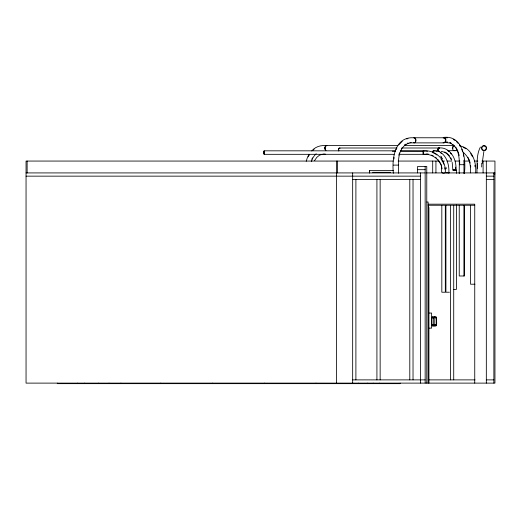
<?xml version="1.0" encoding="UTF-8"?>
<svg xmlns="http://www.w3.org/2000/svg" width="521" height="521" viewBox="0 0 521 521"><rect width="100%" height="100%" fill="white"/><g stroke="black" fill="none" stroke-linecap="round" stroke-linejoin="round"><path stroke-width="0.78" d="M264.134 153.024L264.101 152.119M432.651 325.423L432.651 324.603L433.674 324.603L433.674 317.341M433.674 325.423L433.674 324.603M434.807 325.423L434.872 316.898L434.319 316.898L434.319 317.341L434.872 317.296M435.83 325.423L435.83 324.603L434.807 324.603M264.108 152.223L264.121 150.823L395.582 150.823M264.134 153.448L264.134 152.92M264.134 153.246L264.121 153.916L264.108 153.246M264.108 151.898L264.108 151.331M264.127 153.526L264.121 154.327L394.045 154.327M453.745 170.048L452.866 170.015L452.195 162.396M400.454 150.823L423.176 150.823L423.182 154.092M477.34 168.426L477.47 163.249M481.671 166.994L481.762 163.353M423.182 150.882L423.176 150.823A20.176 20.176 0 0 1 445.273 172.92C438.369 175.056 443.658 165.978 439.9 163.053C436.78 157.108 429.923 153.558 423.267 154.32C423.202 153.428 423.176 150.387 423.176 151.227A19.791 19.791 0 0 1 425.397 151.116M452.808 148.322L452.821 147.847M482.166 163.47L483.866 151.429M433.967 325.163L436.038 325.286L436.396 324.909L436.377 317.751L434.162 317.484M393.98 158.951L394.13 157.381M398.799 155.199L399.49 152.94M306.211 161.289L307.494 157.238L309.051 154.548M311.473 161.523C312.131 158.644 313.753 156.059 316.188 153.754M395.999 149.657L396.748 148.342M401.411 148.85L402.14 147.56M308.178 156.867L309.318 154.893M311.792 159.192L312.548 157.889M314.521 160.67L316.827 157.316L319.568 155.141L322.558 154.249L324.42 154.32M434.097 317.471L434.123 317.81L434.807 317.471M480.414 147.039C476.22 154.861 477.288 164.336 476.936 172.92M399.099 144.538L402.251 141.276M311.747 150.979C314.456 147.638 318.683 145.782 322.942 145.567L398.064 145.567M313.114 150.159L314.117 149.143M404.765 144.812L406.074 144.076M453.263 170.022L454.038 170.061M407.696 143.086L408.047 142.969M326.016 145.652L326.452 145.567M406.608 138.905L407.976 138.658M409.786 142.715L411.18 142.467M449.33 172.913L446.158 172.829M326.263 145.997L326.211 146.004A2.156 1.413 -90 0 0 325.853 146.167M432.209 316.944L432.762 317.341L431.694 317.777L431.733 325.117L436.181 325.391L436.67 323.443L436.481 317.647L435.458 317.296L436.012 316.898L436.012 317.341L432.17 317.341L432.209 316.898L432.762 316.898M435.458 316.944L436.012 316.944M433.798 325.82L433.238 325.82M434.872 325.82L434.319 325.82M455.829 170.08L455.074 170.08M433.238 316.944L433.798 317.341L433.238 317.296L433.798 316.898M434.319 316.944L434.872 316.944M433.954 325.286L431.837 325.006L431.818 317.914L432.13 317.484L433.954 317.471M432.762 325.82L432.209 325.82M436.012 325.82L435.458 325.82M443.202 137.687A2.559 1.791 -90 0 1 444.1 137.349C463.312 135.453 466.262 159.823 464.361 173.636M445.006 142.051L447.331 142.051L446.94 142.031M444.869 142.467L450.489 143.08L450.046 142.995L453.146 144.792M443.97 142.878L411.069 142.878L407.643 143.49L408.08 143.405L404.876 145.203L405.195 144.981C396.872 151.787 398.663 163.288 398.487 173.259M404.57 145.567L454.201 145.567A2.559 1.661 -90 0 0 452.593 147.463L452.534 148.127A2.559 1.661 -90 0 0 453.771 150.602L454.201 150.686A2.559 1.661 -90 0 0 455.028 150.341M339.516 147.997L396.93 147.997M402.596 147.997L438.988 147.997A20.176 15.493 90 0 1 455.953 170.093L456.038 170.061M448.503 150.686L457.477 150.686M392.339 151.227L395.582 151.227M400.454 151.227L423.189 151.272M399.64 154.327L428.021 154.327M393.251 161.061L26.05 161.061L26.05 383.117L494.95 383.117L494.95 161.061L481.932 161.061M398.129 161.061L438.812 161.061M442.068 161.061L444.504 161.061M446.946 161.061L451.831 161.061M455.08 161.061L459.151 161.061M464.035 161.061L469.727 161.061M474.611 161.061L477.861 161.061M459.242 164.701L464.374 164.701M393.362 165.111L398.526 165.111M417.608 169.683L425.156 169.683M452.925 170.061L456.409 170.061L456.409 173.311M393.642 170.491L369.506 170.491L369.506 172.92M372.606 172.308L390.529 172.308M26.05 172.92L425.156 172.92M426.504 172.92L494.95 172.92M493.869 173.994L494.95 173.994M26.05 176.15L420.571 176.15M486.327 176.15L493.869 176.15M352.665 179.387L420.571 179.387M486.327 179.387L493.869 179.387M426.771 202.024L428.119 202.024L428.119 383.117M428.119 204.18L474.742 204.18L474.742 383.117M428.119 205.254L474.742 205.254M474.931 284.212L470.561 284.212L470.561 205.411M453.446 289.396L456.409 289.396L456.409 204.968M449.428 292.222L445.924 292.222L445.924 205.359M428.386 313.049L431.622 313.049L431.622 328.139L428.386 328.139M433.674 318.162L432.651 318.162L432.651 317.341M352.665 379.881L425.156 379.881M428.119 379.881L475.009 379.881M486.327 379.881L493.869 379.881M132.178 383.384L326.205 383.384M455.38 170.08L455.641 170.087A19.791 15.194 90 0 0 455.706 167.137M455.211 170.087L454.305 170.074M453.869 170.061L454.377 170.067M448.574 172.907L448.855 172.92A20.176 13.852 -90 0 0 433.687 150.823L433.693 151.227M447.656 137.785L410.822 137.759C393.85 138.99 391.974 160.357 393.362 173.259M414.436 138.189L414.495 138.195A2.156 1.459 -90 0 1 414.859 138.365M426.627 153.916L428.503 154.144M441.144 151.429L442.733 151.663C446.875 152.744 449.532 155.942 451.427 160.116M459.88 145.939C471.909 147.853 476.708 162.194 475.601 172.92M444.1 137.349L444.563 137.433A2.559 1.791 -90 0 1 445.891 139.908L445.826 140.572A2.559 1.791 -90 0 1 444.563 142.376M431.505 155.069L433.231 155.831M450.313 142.65L449.975 142.487L451.251 143.229M463.176 147.267L465.924 148.765M444.726 151.95L445.911 152.633M453.257 139.426L455.198 140.546M463.892 153.011L463.592 152.79C469.734 157.72 470.802 165.242 470.502 172.92M446.341 152.855L449.473 155.877M435.361 157.179L436.793 158.417M440.649 156.131L441.632 157.036M456.396 141.517L458.057 143.301M452.808 144.571L455.51 147.469L455.347 147.183C460.74 154.926 458.988 164.812 459.242 173.636M437.679 159.302L438.916 160.728M441.346 157.316L442.642 158.944M439.249 161.263L439.926 162.331M470.678 153.584L472.593 156.867M467.845 157.238L468.607 158.54M459.346 144.708L460.063 146.023M455.725 147.072L457.868 150.973M450.75 157.804L451.447 159.237M440.258 162.858L441.026 164.584M468.985 159.192L470.176 162.975M461.867 149.299L462.544 151.591M458.089 151.728L459.209 155.512M441.28 165.164L442.101 168.843M474.898 165.209L475.054 166.772M470.574 165.339L470.737 166.941M463.449 154.646L463.592 156.209M324.772 148.127L324.824 148.791M446.145 167.515L446.25 168.791M264.121 150.823L264.134 152.223M264.121 154.327L264.114 153.526M325.039 147.931L325.058 148.492M438.988 147.997L438.995 148.4M264.134 151.331L264.134 151.898M264.108 152.92L264.108 153.448M264.134 152.119L264.134 152.575M264.101 152.575L264.101 153.024M493.869 172.92L493.869 383.117M486.327 161.061L486.327 383.117M483.091 161.061L483.091 172.92M464.361 205.32L464.361 275.993L459.242 275.993L459.242 205.32M463.964 160.11L463.95 173.636M463.95 205.32L463.95 275.993M459.665 160.325L459.665 164.701M453.719 205.359L453.719 379.881M450.483 205.359L450.483 379.881M445.325 205.359L445.325 292.222L441.821 292.222L441.821 205.359M435.934 161.061L435.934 172.92M435.83 317.341L435.83 318.162M432.697 161.061L432.697 172.92M428.926 207.41L428.926 383.117M428.386 205.359L428.386 207.794M426.771 383.117L426.771 166.453L417.608 166.453L417.608 172.92M425.156 166.453L425.156 383.117M420.571 172.92L420.571 383.117M413.029 179.387L413.029 379.881M409.793 179.387L409.793 379.881M400.089 383.117L400.089 383.651L57.31 383.651L57.31 383.117M380.148 179.387L380.148 379.881M379.614 383.117L379.614 383.651M376.917 179.387L376.917 379.881M373.147 383.117L373.147 383.651M369.643 170.491L369.643 172.92M367.754 383.117L367.754 383.651M358.598 383.117L358.598 383.651M355.895 179.387L355.895 379.881M352.665 172.92L352.665 383.117M337.569 161.061L337.569 172.92M336.494 161.061L336.494 383.651M316.013 383.117L316.013 383.651M264.271 383.117L264.271 383.651M212.529 383.117L212.529 383.651M160.794 383.117L160.794 383.651M120.911 383.117L120.911 383.651M109.052 383.117L109.052 383.651M98.808 383.117L98.808 383.651M84.259 383.117L84.259 383.651M77.792 383.117L77.792 383.651M27.131 161.061L27.131 172.92M426.132 151.142A19.791 19.791 0 0 1 427.585 151.266M432.521 152.529A19.791 19.791 0 0 1 436.969 155.011M441.085 159.12A19.791 19.791 0 0 1 441.912 160.325M442.648 161.588A19.791 19.791 0 0 1 443.827 164.252M444.732 167.782A19.791 19.791 0 0 1 444.908 169.234M438.61 150.914A1.348 0.86 88 0 0 439.047 151.09A1.348 0.866 -90 0 1 438.552 150.914M438.428 150.699A1.348 0.86 88 0 1 438.259 149.078M447.682 150.628A19.791 15.194 90 0 1 449.122 151.761M450.45 153.096A19.791 15.194 90 0 1 451.271 154.092M439.613 151.266A1.752 1.12 88 0 1 439.346 151.442M338.722 150.986A1.752 1.12 -90 0 1 338.624 148.68A1.752 1.12 -90 0 1 340.076 148.231M338.904 150.699A1.348 0.866 -90 0 1 338.722 149.234A1.348 0.866 -90 0 1 339.516 148.4M438.239 150.426A1.348 0.866 -90 0 1 438.239 149.078M326.042 150.602A2.559 1.661 -90 0 1 324.863 147.463A2.559 1.661 -90 0 1 326.901 145.652M452.821 148.492A2.156 1.4 -90 0 1 453.394 146.362M453.609 146.167A2.156 1.4 -90 0 1 454.071 145.978M325.365 149.507A2.156 1.413 -90 0 1 325.293 146.883M415.432 139.074A2.156 1.459 -90 0 1 415.693 140.123L415.68 140.69A2.156 1.459 -90 0 1 415.569 141.224M443.521 137.844A2.559 1.732 -90 0 1 445.683 140.65A2.559 1.732 -90 0 1 443.104 142.533M413.381 142.533A2.559 1.732 -90 0 0 413.798 142.793L414.247 142.878A2.559 1.732 -90 0 0 415.914 140.983L415.973 140.318A2.559 1.732 -90 0 0 414.69 137.844L414.247 137.759A2.559 1.732 -90 0 0 413.798 137.844M444.218 138.195A2.156 1.459 -90 0 1 444.901 138.664M445.162 139.074A2.156 1.459 -90 0 1 445.292 141.224M445.253 141.289A2.156 1.511 -90 0 0 445.585 140.273L445.598 139.713A2.156 1.511 -90 0 0 444.354 137.785L443.964 137.759A2.156 1.511 -90 0 0 443.579 137.883M433.003 151.618A1.348 0.977 87.8 0 0 432.853 151.898A1.348 0.977 -90 0 1 432.99 151.618M433.205 151.403A1.348 0.977 87.8 0 1 433.947 151.272A1.348 0.977 -90 0 0 433.192 151.403M435.712 151.142A19.791 13.585 -90 0 1 437.041 151.324M440.252 152.62A19.791 13.585 -90 0 1 441.463 153.448M325.124 154.092A1.752 1.276 -90 0 1 323.847 154.092M325.065 154.086A1.752 1.27 -87.8 0 1 323.788 154.086M484.048 145.567L483.397 145.652A2.559 2.514 -90 0 0 481.534 148.127L481.619 148.791A2.559 2.514 -90 0 0 484.048 150.686L484.699 150.602A2.559 2.514 -90 0 0 486.568 148.127L486.484 147.463A2.559 2.514 -90 0 0 484.048 145.567M484.243 145.978L483.69 146.004A2.156 2.117 -90 0 0 481.938 147.931L481.964 148.492A2.156 2.117 -90 0 0 483.859 150.276L484.413 150.25A2.156 2.117 -90 0 0 486.158 148.322L486.139 147.756A2.156 2.117 -90 0 0 484.243 145.978M432.241 325.469L432.209 325.859L432.762 325.859L432.762 325.423L432.241 325.469M435.491 325.469L435.458 325.859L436.012 325.859L436.012 325.423L435.491 325.469M433.798 325.859L433.238 325.859L433.238 325.423L433.798 325.859M434.872 325.859L434.319 325.859L434.319 325.423L434.872 325.859M438.773 148.446A1.348 0.86 88 0 0 438.389 148.798A1.348 0.866 -90 0 1 438.76 148.446M437.927 149.293A1.752 1.12 88 0 0 439.06 151.5A1.752 1.12 -90 0 1 437.9 149.293A1.752 1.12 -90 0 1 439.548 148.231A1.752 1.12 88 0 0 437.927 149.293M434.013 150.882A1.752 1.27 87.8 0 0 432.443 152.568A1.752 1.276 -90 0 1 434.013 150.882"/></g></svg>
